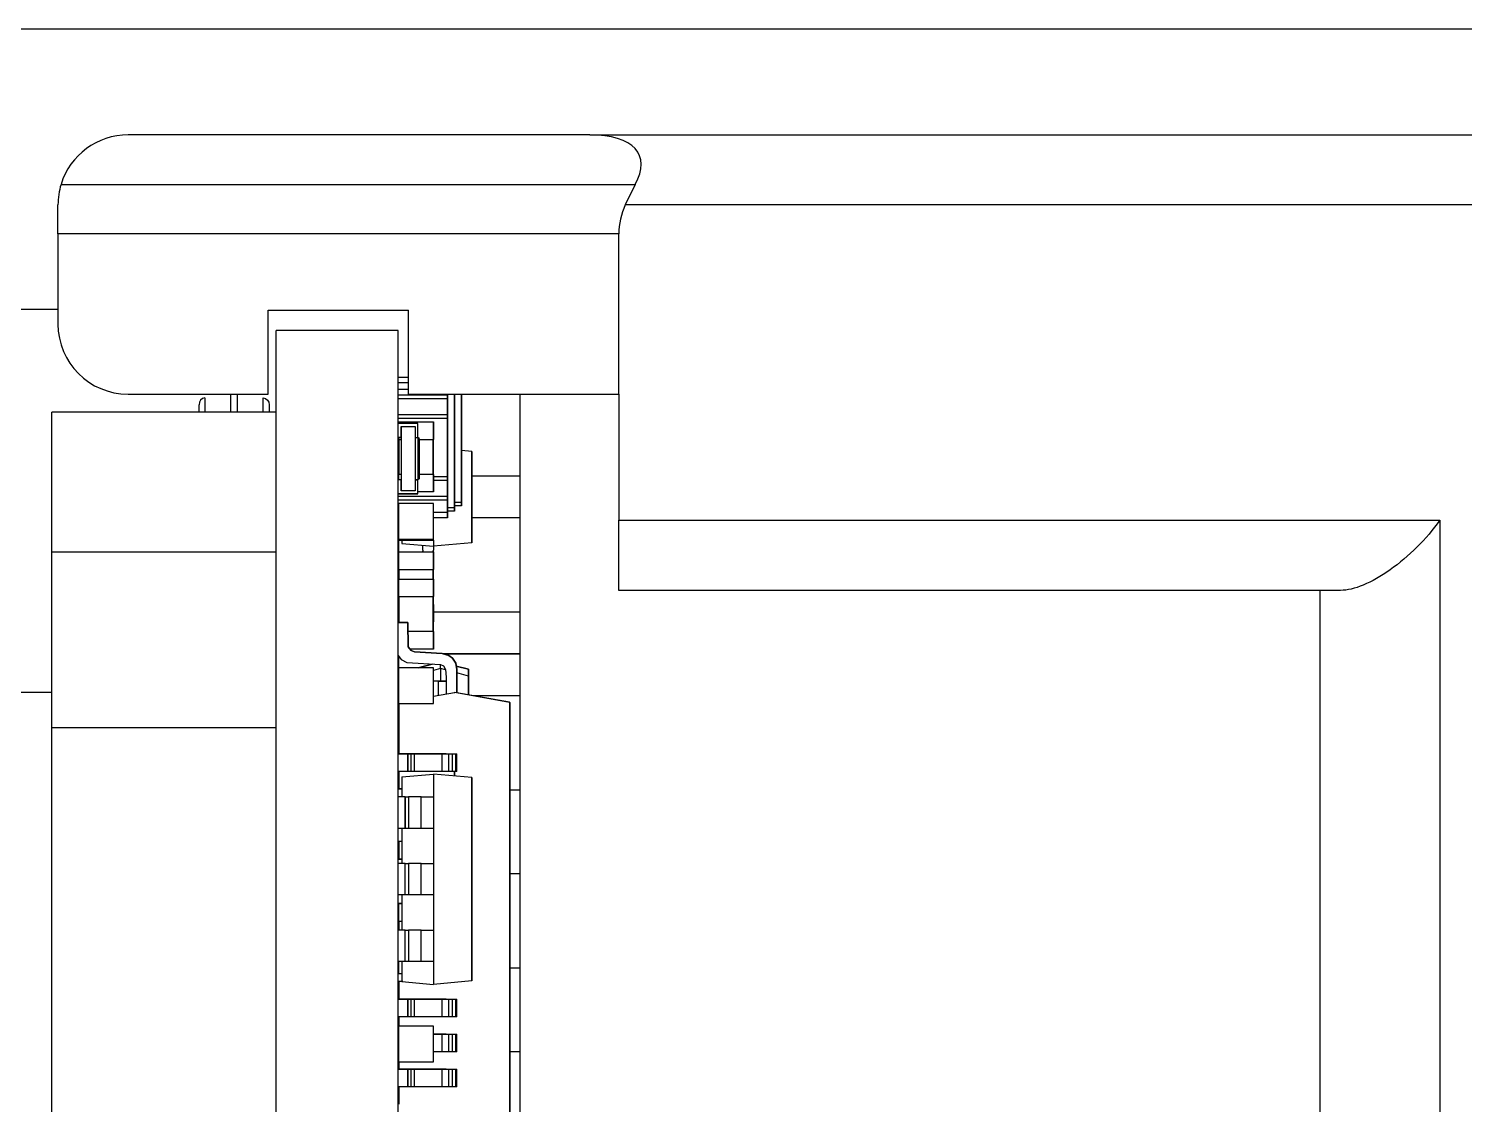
# Model space of a CAD drawing. Extents: x 0 to 11, y 0 to 8.5.
# Drawn here: x 4.5185 to 4.7872, y 6.3461 to 6.5475 of the extents above; entities that cross this region are included whole.
import ezdxf

# ---------------------------------------------------------------- set-up
doc = ezdxf.new("R2010")
doc.units = 0
doc.header["$LTSCALE"] = 0.5
doc.header["$MEASUREMENT"] = 0
doc.layers.add('TANGENT_LINES', color=7, linetype='CONTINUOUS')
doc.layers.add('VISIBLE', color=7, linetype='CONTINUOUS')

msp = doc.modelspace()

# ---------------------------------------------------------------- linework, layer by layer
at = {"layer": 'TANGENT_LINES'}
for p, q in [((4.524533980687425, 6.518325910980156), (4.631975165247521, 6.518325910980156)), ((4.848198704293351, 6.514482167951108), (4.63012407827877, 6.514482167951108)), ((4.628945334461505, 6.509046294429152), (4.523958457821086, 6.509046294429152)), ((4.551440945492843, 6.478367323732814), (4.551440945492843, 6.47567521168163)), ((4.562395402652077, 6.47567521168163), (4.562395402652077, 6.478367323732814)), ((4.596842560722878, 6.478182903903761), (4.58765620901684, 6.478182903502213)), ((4.596842560855137, 6.475157145073092), (4.587656209149101, 6.475157144671543)), ((4.596842561390909, 6.462900143381098), (4.594270382343913, 6.462900143268664)), ((4.596842561523168, 6.459874384550428), (4.587656209817132, 6.459874384148879)), ((4.598154897576834, 6.457774865142102), (4.596842561618828, 6.457774865084738)), ((4.599467233589104, 6.458783525229719), (4.598154897631099, 6.458783525172355)), ((4.610407498180171, 6.455868118665712), (4.601435722615806, 6.455868118665712)), ((4.628945334461505, 6.455427049840872), (4.782581906393088, 6.455427049840872)), ((4.782581906393088, 6.455427049840872), (4.782581906393088, 6.206083217819875)), ((4.56479218661342, 6.449428492521525), (4.522797435957251, 6.449428492521525)), ((4.594217871569943, 6.449849865624492), (4.594217872086219, 6.449849865882631)), ((4.594270382343913, 6.438282816828441), (4.610407498180171, 6.438282816828441)), ((4.595530225801687, 6.427661407034078), (4.59427038147198, 6.427323832784948)), ((4.596493129730507, 6.42740339773256), (4.595530225801683, 6.427661407034078)), ((4.595209942993693, 6.42265057276386), (4.595209942993693, 6.425320102112454)), ((4.600779569756665, 6.426254849716459), (4.598584036610149, 6.426843140984814)), ((4.610407498180171, 6.422534272701144), (4.601764505329932, 6.422534272701144)), ((4.588968527752729, 6.39773317361978), (4.588968527752729, 6.403638685430804)), ((4.589544729056373, 6.403638685430804), (4.589544729056373, 6.39773317361978)), ((4.591913066835335, 6.39773317361978), (4.591913066835335, 6.403638685430804)), ((4.594217872049907, 6.403638685430804), (4.594217872049907, 6.39773317361978)), ((4.608527603673604, 6.404948970863874), (4.610407498180171, 6.404948970863874)), ((4.588968527752729, 6.38526598201873), (4.588968527752729, 6.391171493829753)), ((4.589544729056373, 6.391171493829753), (4.589544729056373, 6.38526598201873)), ((4.591913066835335, 6.38526598201873), (4.591913066835335, 6.391171493829753)), ((4.594217872049907, 6.391171493829753), (4.594217872049907, 6.38526598201873)), ((4.610407498180171, 6.389201227722877), (4.608527603673604, 6.389201227722877)), ((4.588968527752729, 6.37279879041768), (4.588968527752729, 6.378704302228703)), ((4.589544729056373, 6.378704302228703), (4.589544729056373, 6.37279879041768)), ((4.591913066835335, 6.37279879041768), (4.591913066835335, 6.378704302228703)), ((4.594217872049907, 6.378704302228703), (4.594217872049907, 6.37279879041768)), ((4.608527603673604, 6.371615925885607), (4.610407498180171, 6.371615925885607)), ((4.610407498180171, 6.355868182744622), (4.608527603673604, 6.355868182744622))]:
    msp.add_line(p, q, dxfattribs=at)
at = {"layer": 'VISIBLE'}
for p, q in [((4.22485656718115, 6.547478899868445), (4.964738206841589, 6.547478899868445)), ((4.62350946093955, 6.527605527531161), (4.537081817401138, 6.527605527531161)), ((4.62350946093955, 6.527605527531161), (4.838919087742346, 6.527605527531161)), ((4.631975165247521, 6.518325910980156), (4.63012407827877, 6.514482167951108)), ((4.523958457821086, 6.509046294429152), (4.523958457821086, 6.514482167951108)), ((4.523958457821086, 6.509046294429152), (4.523958457821086, 6.49217245666502)), ((4.628945334461505, 6.479049097084967), (4.628945334461505, 6.509046294429152)), ((4.315131907628991, 6.494985461548235), (4.523958457821086, 6.494985461548235)), ((4.563328536561244, 6.479049097084967), (4.563328536561244, 6.49479712858103)), ((4.563328536561244, 6.49479712858103), (4.589575255721348, 6.49479712858103)), ((4.589575255721348, 6.479049097084967), (4.589575255721348, 6.49479712858103)), ((4.56479218661342, 6.171646626687759), (4.56479218661342, 6.490990469547103)), ((4.587656219946753, 6.490990469547103), (4.56479218661342, 6.490990469547103)), ((4.587656219946753, 6.171646626687759), (4.587656219946753, 6.490990469547103)), ((4.589575255721348, 6.482152003504464), (4.587656208953179, 6.48215200342058)), ((4.589575255721348, 6.482152003490255), (4.587656208849008, 6.482152003406371)), ((4.589575255721348, 6.481167751510014), (4.587656208805986, 6.48116775142613)), ((4.537081817401138, 6.479049097084967), (4.563328536561244, 6.479049097084967)), ((4.556262006093459, 6.479049097084967), (4.556262006093459, 6.47567521168163)), ((4.557574342051464, 6.47567521168163), (4.557574342051464, 6.479049097084967)), ((4.589575255721348, 6.479924705889267), (4.587656208860321, 6.479924705805382)), ((4.589575255721348, 6.479924705889266), (4.587656208860321, 6.479924705805381)), ((4.596842560613812, 6.478839071871799), (4.587656208907775, 6.478839071470251)), ((4.596842560636832, 6.478839071874939), (4.587656208930795, 6.478839071473391)), ((4.589575255721348, 6.479049097084967), (4.628945334461505, 6.479049097084967)), ((4.596842560604632, 6.479049097084967), (4.596842560613812, 6.478839071871799)), ((4.596842560688902, 6.479049097084967), (4.596842561618828, 6.457774865084738)), ((4.596842560613812, 6.478839071871799), (4.596842560636832, 6.478839071874939)), ((4.596842560636831, 6.478839071874939), (4.596842560722877, 6.478182903903761)), ((4.596842560722878, 6.478182903903761), (4.596842560855137, 6.475157145073092)), ((4.596842563482012, 6.478839072263035), (4.596842563472832, 6.479049097084967)), ((4.596842563458994, 6.478839072259896), (4.596842563482012, 6.478839072263035)), ((4.596842563430309, 6.478182904273068), (4.596842563458991, 6.478839072259896)), ((4.596842563562571, 6.475157145442399), (4.596842563430311, 6.478182904273068)), ((4.598154896745262, 6.479049097084967), (4.598154897631099, 6.458783525172355)), ((4.598154896646907, 6.479049097084967), (4.598154897576834, 6.457774865142102)), ((4.598154900276493, 6.457774865510348), (4.598154899346566, 6.479049097084967)), ((4.599467232703267, 6.479049097084967), (4.599467233589104, 6.458783525229719)), ((4.599467236092054, 6.458783525571134), (4.599467235206218, 6.479049097084967)), ((4.610407498180171, 6.479049097084967), (4.610407498180171, 6.18246117057578)), ((4.628945334461505, 6.479049097084967), (4.628945334461505, 6.455427049840872)), ((4.56479218661342, 6.47567521168163), (4.522797435957251, 6.47567521168163)), ((4.522797435957251, 6.449428492521525), (4.522797435957251, 6.47567521168163)), ((4.550356494282436, 6.47567521168163), (4.550356494282436, 6.477074925106817)), ((4.563479853862487, 6.477074925106817), (4.563479853862487, 6.47567521168163)), ((4.599467234950373, 6.477687024941224), (4.599467235007737, 6.476374688983219)), ((4.596842560826456, 6.474500977086264), (4.587656209120419, 6.474500976684716)), ((4.596842560803436, 6.474500977083125), (4.5876562090974, 6.474500976681576)), ((4.591330751166298, 6.473532589702303), (4.587656210483884, 6.473532589702303)), ((4.591330751739938, 6.473532590275943), (4.587656211057523, 6.473532590275943)), ((4.587708701968774, 6.473851382537509), (4.5942703817588, 6.473851382537509)), ((4.587708701968774, 6.473851382537509), (4.587708701968774, 6.473532590275943)), ((4.588181144878558, 6.473007655330574), (4.588181144878558, 6.470907917797765)), ((4.588181144867086, 6.470907917786293), (4.588181144867086, 6.473007655319101)), ((4.588181144867086, 6.473007655319101), (4.590805816783096, 6.473007655319101)), ((4.590805816783096, 6.473007655319101), (4.590805816783096, 6.470907917786293)), ((4.591330751739938, 6.473532590275943), (4.591330751166298, 6.473532589702303)), ((4.591330751166298, 6.470907917786293), (4.591330751166298, 6.473532589702303)), ((4.591330751739938, 6.470907918359933), (4.591330751739938, 6.473532590275943)), ((4.5942703817588, 6.473851382537509), (4.594270382343913, 6.473851382537509)), ((4.594270382343913, 6.473851382537509), (4.594270382343913, 6.470570542642497)), ((4.5942703817588, 6.470570542642497), (4.5942703817588, 6.473851382537509)), ((4.596842560855137, 6.475157145073092), (4.596842560826455, 6.474500977086264)), ((4.596842560803436, 6.474500977083125), (4.596842561281843, 6.463556311349135)), ((4.596842560826456, 6.474500977086264), (4.596842560803436, 6.474500977083125)), ((4.596842563648616, 6.474500977471221), (4.59684256356257, 6.475157145442399)), ((4.596842563671636, 6.474500977474361), (4.596842563648618, 6.474500977471221)), ((4.596842564150043, 6.463556311740372), (4.596842563671636, 6.474500977474361)), ((4.587656210483884, 6.470907917786293), (4.588181144867086, 6.470907917786293)), ((4.588181144867086, 6.470905515114202), (4.587656210483884, 6.470905515114202)), ((4.587656210483884, 6.470890296087632), (4.587708701968774, 6.470890296087632)), ((4.587708701968774, 6.470905515114202), (4.587708701968774, 6.470570542642497)), ((4.587708701968774, 6.470570542642497), (4.588181144878558, 6.470570542642497)), ((4.587774318772411, 6.470570542642497), (4.587774318772411, 6.46400886285247)), ((4.588181145440725, 6.470907918359933), (4.588181145429253, 6.47090791834846)), ((4.588181144878558, 6.470907917797765), (4.588181144867086, 6.470907917786293)), ((4.588181144878558, 6.470907917797765), (4.588181144878558, 6.463033902049734)), ((4.590805816788832, 6.470907917792029), (4.590805816788832, 6.463033902043998)), ((4.590805816783096, 6.470907917786293), (4.591330751166298, 6.470907917786293)), ((4.591330751172034, 6.470907917792029), (4.591330751172034, 6.463033902043998)), ((4.591593218376884, 6.470756382301551), (4.591330751172034, 6.470907917792029)), ((4.591330751172034, 6.470907917792029), (4.591330751166298, 6.470907917786293)), ((4.591593218912559, 6.470756382837226), (4.591330751734203, 6.470907918354198)), ((4.591593218912555, 6.470756382837222), (4.591593218376882, 6.47075638230155)), ((4.591593218376882, 6.47075638230155), (4.591593218376882, 6.463185437560973)), ((4.591593218912555, 6.463185438096644), (4.591593218912555, 6.470756382837222)), ((4.591593218912555, 6.470570542642497), (4.5942703817588, 6.470570542642497)), ((4.594204764966636, 6.470570542642497), (4.594204764966636, 6.46400886285247)), ((4.594204765540276, 6.46400886285247), (4.594204765540276, 6.470570542642497)), ((4.594270382343913, 6.470570542642497), (4.5942703817588, 6.470570542642497)), ((4.60143572316073, 6.468334527543854), (4.599467235667039, 6.468506747979393)), ((4.601435719829301, 6.468334525878135), (4.599467235667039, 6.468506746004523)), ((4.601435719829302, 6.468334525878139), (4.601435719081412, 6.451224782175751)), ((4.60143572316073, 6.468334527543854), (4.601435719829302, 6.468334525878139)), ((4.601435722412839, 6.451224783841465), (4.60143572316073, 6.468334527543854)), ((4.587708701383661, 6.463556310949881), (4.587656209575806, 6.463556310947586)), ((4.587708701383661, 6.463556310953021), (4.587656209598826, 6.463556310950727)), ((4.588181144867086, 6.463033902038261), (4.587656210483884, 6.463033902038261)), ((4.588181145440725, 6.463033902611902), (4.587656211057523, 6.463033902611902)), ((4.587708701968774, 6.46400886285247), (4.587708701968774, 6.463033902611902)), ((4.588181144878558, 6.46400886285247), (4.587708701968774, 6.46400886285247)), ((4.588181144878558, 6.463033902049734), (4.588181144867086, 6.463033902038261)), ((4.588181144867086, 6.460934164505453), (4.588181144867086, 6.463033902038261)), ((4.588181144878558, 6.463033902049734), (4.588181144878559, 6.460934164516925)), ((4.590805817356737, 6.463033902611902), (4.590805817350999, 6.463033902606165)), ((4.590805816783096, 6.463033902038261), (4.590805816783096, 6.460934164505453)), ((4.590805816788832, 6.463033902043998), (4.591330751172034, 6.463033902043998)), ((4.591330751166298, 6.463033902038261), (4.590805816783096, 6.463033902038261)), ((4.590805816788832, 6.463033902043998), (4.590805816783096, 6.463033902038261)), ((4.591593218376884, 6.463185437560971), (4.591330751172034, 6.463033902043998)), ((4.591593218376887, 6.463183034869894), (4.591330751172036, 6.463031499366169)), ((4.591330751166298, 6.46040923012225), (4.591330751166298, 6.463033902038261)), ((4.591330751172034, 6.463033902043998), (4.591330751166298, 6.463033902038261)), ((4.591330751739938, 6.460409230695891), (4.591330751739938, 6.463033902611902)), ((4.591593218376882, 6.463185437560973), (4.591593218912555, 6.463185438096644)), ((4.591593218376882, 6.463183034869898), (4.591593218912555, 6.463183034869898)), ((4.5942703817588, 6.46400886285247), (4.591593218912555, 6.46400886285247)), ((4.5942703817588, 6.460728022957457), (4.5942703817588, 6.46400886285247)), ((4.594270382343913, 6.46400886285247), (4.594270382343913, 6.460728022957457)), ((4.594270382343913, 6.46400886285247), (4.5942703817588, 6.46400886285247)), ((4.596842561281843, 6.463556311349135), (4.5942703817588, 6.463556311236702)), ((4.596842561304863, 6.463556311352275), (4.5942703817588, 6.463556311239842)), ((4.596842561281843, 6.463556311349135), (4.596842561304863, 6.463556311352275)), ((4.596842561304862, 6.463556311352275), (4.596842561390908, 6.462900143381097)), ((4.596842561390909, 6.462900143381098), (4.596842561523168, 6.459874384550428)), ((4.596842564127025, 6.463556311737231), (4.596842564150043, 6.463556311740372)), ((4.596842564098342, 6.462900143750404), (4.596842564127024, 6.463556311737231)), ((4.596842564230602, 6.459874384919734), (4.596842564098342, 6.462900143750404)), ((4.601435722959991, 6.463742134413743), (4.610407498180171, 6.463742134413743)), ((4.587656210483884, 6.46040923012225), (4.591330751166298, 6.46040923012225)), ((4.591330751166298, 6.460406827450161), (4.587656210483884, 6.460406827450161)), ((4.587656210483884, 6.460391608423589), (4.591330751166298, 6.460391608423589)), ((4.590805816794568, 6.460934164516925), (4.588181144878559, 6.460934164516925)), ((4.588181144878559, 6.460934164516925), (4.588181144867086, 6.460934164505453)), ((4.590805816783096, 6.460934164505453), (4.588181144867086, 6.460934164505453)), ((4.591330751739938, 6.460409230695891), (4.591330751166298, 6.46040923012225)), ((4.591330751166298, 6.460409230695891), (4.591330751166298, 6.460406827450161)), ((4.591330751166298, 6.460406827450161), (4.591330751739938, 6.460406827450161)), ((4.591330751166298, 6.460391608423589), (4.591330751166298, 6.460406827450161)), ((4.591330751739938, 6.46039160899723), (4.591330751166298, 6.460391608423589)), ((4.5942703817588, 6.460728022957457), (4.591330751739938, 6.460728022957457)), ((4.591330751739938, 6.460409230695891), (4.591330751739938, 6.460406827450161)), ((4.591330751739938, 6.46039160899723), (4.591330751739938, 6.460406827450161)), ((4.594270382343913, 6.460728022957457), (4.5942703817588, 6.460728022957457)), ((4.596842561523168, 6.459874384550428), (4.596842561494486, 6.459218216563601)), ((4.596842564316646, 6.459218216948557), (4.596842564230601, 6.459874384919734)), ((4.596842561471467, 6.45921821656046), (4.587656209765431, 6.459218216158912)), ((4.596842561494487, 6.459218216563601), (4.587656209788451, 6.459218216162052)), ((4.587708701395134, 6.458132581826075), (4.587656209812886, 6.458132581823781)), ((4.587708701395134, 6.458132581826075), (4.587656209812886, 6.458132581823781)), ((4.587708701395134, 6.456889536205328), (4.587656209867221, 6.456889536203033)), ((4.587708701681954, 6.458585384559173), (4.587708701395134, 6.45858538452005)), ((4.587708701395134, 6.45858538452005), (4.587708701395134, 6.451892471134222)), ((4.59427038118516, 6.45858538452005), (4.587708701395134, 6.45858538452005)), ((4.59427038147198, 6.458585384559173), (4.587708701681954, 6.458585384559173)), ((4.59427038118516, 6.45858538452005), (4.59427038147198, 6.458585384559173)), ((4.594270381185161, 6.451892471134222), (4.59427038118516, 6.45858538452005)), ((4.59427038147198, 6.451892471173347), (4.59427038147198, 6.458585384559173)), ((4.596842561573258, 6.456889536604582), (4.59427038147198, 6.456889536492148)), ((4.596842561471467, 6.45921821656046), (4.596842561573258, 6.456889536604582)), ((4.596842561494487, 6.459218216563601), (4.596842561471467, 6.45921821656046)), ((4.596842561618828, 6.457774865084738), (4.596842561704873, 6.45711869711356)), ((4.59815489766288, 6.457118697170924), (4.596842561704875, 6.45711869711356)), ((4.596842561573256, 6.456889536604581), (4.596842561702325, 6.455905284647814)), ((4.596842564339667, 6.459218216951697), (4.596842564316649, 6.459218216948557)), ((4.596842564441458, 6.456889536995818), (4.596842564339667, 6.459218216951697)), ((4.596842564398433, 6.455905285015576), (4.596842564441456, 6.456889536995817)), ((4.598154897631099, 6.458783525172355), (4.598154897717145, 6.458127357201177)), ((4.59946723367515, 6.458127357258541), (4.598154897717144, 6.458127357201177)), ((4.598154897576833, 6.457774865142102), (4.598154897662879, 6.457118697170924)), ((4.59815489766288, 6.457118697170924), (4.598154900247811, 6.457118697523521)), ((4.598154900247811, 6.457118697523521), (4.598154900276493, 6.457774865510348)), ((4.599467233589104, 6.458783525229719), (4.59946723367515, 6.458127357258541)), ((4.59946723367515, 6.458127357258541), (4.599467236063372, 6.458127357584306)), ((4.599467236063371, 6.458127357584306), (4.599467236092053, 6.458783525571134)), ((4.587708701395134, 6.45590528424856), (4.58765620999629, 6.455905284246266)), ((4.596842561702326, 6.455905284647814), (4.59427038147198, 6.455905284535381)), ((4.596842561702326, 6.455905284647814), (4.596842564398434, 6.455905285015577)), ((4.628945334461505, 6.44230369026082), (4.628945334461505, 6.455427049840872)), ((4.58778742070386, 6.451340559610593), (4.587656219946753, 6.451340559610593)), ((4.587708701395134, 6.451892471134222), (4.587708701395134, 6.451725865983304)), ((4.587708701395134, 6.451892471134222), (4.59427038118516, 6.451892471134222)), ((4.587708701395134, 6.451725865983304), (4.59427038118516, 6.451725865983304)), ((4.58778742070386, 6.449518219654071), (4.58778742070386, 6.451725865983304)), ((4.588312359513225, 6.451725865983304), (4.588312359486302, 6.451109968225317)), ((4.59421787127908, 6.451725866100675), (4.594217871229573, 6.450593302608808)), ((4.59427038147198, 6.451725866022428), (4.59427038147198, 6.451892471173347)), ((4.594270381185161, 6.451725865983304), (4.594270381185161, 6.451892471173347)), ((4.59427038147198, 6.451892471173347), (4.59427038118516, 6.451892471134222)), ((4.59427038147198, 6.451725866022428), (4.59427038118516, 6.451725865983304)), ((4.522797435957251, 6.419352428643564), (4.522797435957251, 6.449428492521525)), ((4.587708701968774, 6.449518219654071), (4.5942703817588, 6.449518219654071)), ((4.587708701968774, 6.449518219654071), (4.587708701968774, 6.446237379759058)), ((4.588312359486302, 6.451109968225315), (4.594217871229574, 6.450593302608809)), ((4.592249367632935, 6.449849865710538), (4.592249367672959, 6.450765524659882)), ((4.60143571908141, 6.451224782175754), (4.594217871229573, 6.450593302608808)), ((4.59421787160244, 6.450593302795241), (4.594217871569943, 6.449849865624492)), ((4.594217872118715, 6.450593303053378), (4.594217872086219, 6.449849865882631)), ((4.594270382343913, 6.449518219654071), (4.594270382343913, 6.446237379759058)), ((4.5942703817588, 6.449518219654071), (4.594270382343913, 6.449518219654071)), ((4.5942703817588, 6.446237379759058), (4.5942703817588, 6.449518219654071)), ((4.601435719081412, 6.451224782175751), (4.601435722412839, 6.451224783841465)), ((4.587708701968774, 6.446237379759058), (4.5942703817588, 6.446237379759058)), ((4.587774318772411, 6.446237379759058), (4.587774318772411, 6.444417538879793)), ((4.594204764966636, 6.446237379759058), (4.594204764966636, 6.444417538879793)), ((4.594204765540276, 6.444417538879793), (4.594204765540276, 6.446237379759058)), ((4.594270382343913, 6.446237379759058), (4.5942703817588, 6.446237379759058)), ((4.587708701968774, 6.443375455310736), (4.587656219946753, 6.44337545531303)), ((4.587708701968774, 6.444417538879793), (4.5942703817588, 6.444417538879793)), ((4.587708701968774, 6.444417538879793), (4.587708701968774, 6.44113669898478)), ((4.5942703817588, 6.444417538879793), (4.594270382343913, 6.444417538879793)), ((4.594270382343913, 6.444417538879793), (4.594270382343913, 6.44113669898478)), ((4.5942703817588, 6.44113669898478), (4.5942703817588, 6.444417538879793)), ((4.587708701968774, 6.44281037588356), (4.587656219946753, 6.44281037588356)), ((4.587708701968774, 6.44113669898478), (4.5942703817588, 6.44113669898478)), ((4.587774318772411, 6.44113669898478), (4.587774318772411, 6.436293158583977)), ((4.594204764966636, 6.44113669898478), (4.594204764966636, 6.434575019194753)), ((4.594204765540276, 6.434575019194753), (4.594204765540276, 6.44113669898478)), ((4.594270382343913, 6.44113669898478), (4.5942703817588, 6.44113669898478)), ((4.764022673291079, 6.44230369026082), (4.628945334461505, 6.44230369026082)), ((4.760178930262031, 6.219206577399928), (4.760178930262031, 6.44230369026082)), ((4.587708701968774, 6.439675699969031), (4.587708701968774, 6.436394860074018)), ((4.587774318772411, 6.439675699969031), (4.587708701968774, 6.439675699969031)), ((4.5942703817588, 6.439675699969031), (4.594204765540276, 6.439675699969031)), ((4.594270382343913, 6.439675699969031), (4.5942703817588, 6.439675699969031)), ((4.594270382343913, 6.439675699969031), (4.594270382343913, 6.436394860074018)), ((4.5942703817588, 6.436394860074018), (4.5942703817588, 6.439675699969031)), ((4.587656219946753, 6.436293157253774), (4.589413384742649, 6.436293157253774)), ((4.589413384455828, 6.436293157214651), (4.587656219946753, 6.436293157214651)), ((4.587774318772411, 6.436394860074018), (4.587708701968774, 6.436394860074018)), ((4.589413384455828, 6.436293157214651), (4.589413384742649, 6.436293157253774)), ((4.58951279705407, 6.431720152444719), (4.589413384455828, 6.436293157214651)), ((4.589413384742649, 6.436293157253774), (4.589512797340889, 6.431720152483843)), ((4.5942703817588, 6.436394860074018), (4.594204765540276, 6.436394860074018)), ((4.594270382343913, 6.436394860074018), (4.5942703817588, 6.436394860074018)), ((4.5942703817588, 6.434575019194753), (4.589450745144568, 6.434575019194753)), ((4.594270382343913, 6.434575019194753), (4.5942703817588, 6.434575019194753)), ((4.5942703817588, 6.431294179299741), (4.5942703817588, 6.434575019194753)), ((4.594270382343913, 6.434575019194753), (4.594270382343913, 6.431294179299741)), ((4.587656219946753, 6.430122233155903), (4.58821655990479, 6.42933775721465)), ((4.587787421044633, 6.427720242573601), (4.5877874216122, 6.429938565807099)), ((4.58951279705407, 6.431720152444719), (4.589512797340889, 6.431720152483843)), ((4.589512797340889, 6.431720152483843), (4.590053860191611, 6.431043823920441)), ((4.59005385990479, 6.431043823881318), (4.58951279705407, 6.431720152444719)), ((4.5942703817588, 6.431294179299741), (4.589853586704205, 6.431294179299741)), ((4.590053860191611, 6.431043823920441), (4.590687912660746, 6.430790202932787)), ((4.59005385990479, 6.431043823881318), (4.590053860191611, 6.431043823920441)), ((4.590687912373927, 6.430790202893663), (4.59005385990479, 6.431043823881318)), ((4.590687912373927, 6.430790202893663), (4.590687912660746, 6.430790202932787)), ((4.595877665654316, 6.430465843313639), (4.590687912373927, 6.430790202893663)), ((4.590687912660746, 6.430790202932787), (4.595877665941137, 6.430465843352763)), ((4.594270382343913, 6.431294179299741), (4.5942703817588, 6.431294179299741)), ((4.595877665654316, 6.430465843313639), (4.595877665941137, 6.430465843352763)), ((4.595877665941137, 6.430465843352763), (4.597140460191611, 6.430125157253775)), ((4.59714045990479, 6.430125157214651), (4.595877665654316, 6.430465843313639)), ((4.610407498180171, 6.43040880108041), (4.596089114708416, 6.43040880108041)), ((4.596091014838114, 6.430408288449176), (4.610407498180171, 6.430408288449176)), ((4.59714045990479, 6.43012515721465), (4.597140460191611, 6.430125157253775)), ((4.597140460191611, 6.430125157253775), (4.597796626858277, 6.429600223920442)), ((4.597796626571457, 6.429600223881318), (4.59714045990479, 6.43012515721465)), ((4.587708701681954, 6.42781136255528), (4.587708701395134, 6.42781136241187)), ((4.587708701395134, 6.42781136241187), (4.587708701395134, 6.427785859216572)), ((4.59427038118516, 6.42781136241187), (4.587708701395134, 6.42781136241187)), ((4.587708701395134, 6.427785859216572), (4.587708701395134, 6.421092945830745)), ((4.587708701681954, 6.427785859255695), (4.587708701395134, 6.427785859216572)), ((4.59427038118516, 6.427785859216572), (4.587708701395134, 6.427785859216572)), ((4.59427038147198, 6.42781136255528), (4.587708701681954, 6.42781136255528)), ((4.59427038147198, 6.427785859255695), (4.587708701681954, 6.427785859255695)), ((4.58821655990479, 6.429337757214651), (4.58926645990479, 6.428812823881318)), ((4.58926645990479, 6.428812823881318), (4.59556565990479, 6.428419123881318)), ((4.593993872467414, 6.428517362535848), (4.59135904644406, 6.42781136298551)), ((4.591359049222701, 6.42781136298551), (4.593993874993973, 6.428517362377939)), ((4.59427038147198, 6.42781136255528), (4.59427038147198, 6.427785859255695)), ((4.59427038118516, 6.42781136241187), (4.59427038147198, 6.42781136255528)), ((4.59427038118516, 6.427785859255695), (4.59427038118516, 6.42781136241187)), ((4.59427038147198, 6.421092945869868), (4.59427038147198, 6.427785859255695)), ((4.594270381185161, 6.421092945830745), (4.59427038118516, 6.427785859216572)), ((4.59427038118516, 6.427785859216572), (4.59427038147198, 6.427785859255695)), ((4.595530225801683, 6.427661407034081), (4.595530225823091, 6.428421340451119)), ((4.595530225801685, 6.427661407034081), (4.595530225801685, 6.425320102344173)), ((4.59556565990479, 6.428419123881318), (4.596090593238124, 6.428156657214651)), ((4.596090593238124, 6.428156657214651), (4.596484293238124, 6.427500490547985)), ((4.596484293238124, 6.427500490547985), (4.596615526571457, 6.426056923881317)), ((4.597796626571457, 6.429600223881318), (4.597796626858277, 6.429600223920441)), ((4.597796626858277, 6.429600223920441), (4.598452793524944, 6.428681590587107)), ((4.598452793238124, 6.428681590547984), (4.597796626571457, 6.429600223881318)), ((4.598452793238124, 6.428681590547984), (4.598452793524944, 6.428681590587108)), ((4.598584026571457, 6.427500490547985), (4.598452793238124, 6.428681590547984)), ((4.598452793524944, 6.428681590587108), (4.598584026858277, 6.427500490587108)), ((4.60077957083402, 6.427522469988423), (4.598514148129873, 6.428129488239803)), ((4.598514148285631, 6.428129486837974), (4.600779569867485, 6.427522469021885)), ((4.598584026571457, 6.423094478995533), (4.598584026571457, 6.427500490547985)), ((4.598584026858277, 6.427500490587108), (4.598584026858277, 6.423094478944565)), ((4.598584026571457, 6.427500490547985), (4.598584026858277, 6.427500490587108)), ((4.600779570834021, 6.427522469988427), (4.600779569867489, 6.427522469021894)), ((4.600779569867488, 6.427522469021883), (4.60077956975667, 6.426254849716468)), ((4.60077957094484, 6.426254850904638), (4.600779570834022, 6.427522469988422)), ((4.587708701395134, 6.425320101741851), (4.587656209451332, 6.425320101741851)), ((4.587656209708492, 6.425320101999012), (4.587708701395134, 6.425320102044672)), ((4.594958029112322, 6.425320102283131), (4.59427038147198, 6.425320102275373)), ((4.595209942993693, 6.425320102112454), (4.59427038147198, 6.425320102101855)), ((4.595530225797535, 6.425320102340023), (4.594958029112323, 6.425320102283131)), ((4.595209942993693, 6.425320102112454), (4.596615536323329, 6.425320102168349)), ((4.596615536323329, 6.425320102369596), (4.595530225801685, 6.425320102344173)), ((4.595530225797535, 6.425320102340023), (4.595530225801685, 6.425320102344173)), ((4.596615526571457, 6.426056923881318), (4.596615526571457, 6.422898415073133)), ((4.600779569756671, 6.426254849716469), (4.600779569756671, 6.422707943421755)), ((4.600779570944841, 6.422707943212249), (4.600779570944841, 6.426254850904639)), ((4.522797435957251, 6.42318177336142), (4.45718063805699, 6.42318177336142)), ((4.587708701395134, 6.422039261846837), (4.587656209451332, 6.422039261846837)), ((4.59427038147198, 6.422479561424876), (4.598163133187304, 6.42317129987599)), ((4.59427038147198, 6.422484902716964), (4.598154638687339, 6.423169802066453)), ((4.598160399849395, 6.42316976873312), (4.598137611374636, 6.423040528870519)), ((4.598137611385937, 6.423169757079259), (4.598160399849397, 6.423169757077718)), ((4.598163133187304, 6.42317129987599), (4.59815463868734, 6.423169790411047)), ((4.598177427162097, 6.423040562203853), (4.598154638687339, 6.423169802066453)), ((4.59815463868734, 6.423169790411051), (4.598177427173399, 6.423169790412592)), ((4.59815463868734, 6.423169790411051), (4.59815463868734, 6.423137095559497)), ((4.608499601166563, 6.421346688632156), (4.598160399849395, 6.42316976873312)), ((4.608499601165325, 6.421332490432791), (4.598160399849396, 6.423169757077713)), ((4.608499616907245, 6.42134669077926), (4.598584036610149, 6.423095075163193)), ((4.522797435957251, 6.416620093571394), (4.522797435957251, 6.419352428643564)), ((4.587708701395134, 6.421092945830745), (4.59427038118516, 6.421092945830745)), ((4.587787450925049, 6.421092945830745), (4.587787450925049, 6.411686823663668)), ((4.587815437690169, 6.411686823664136), (4.587815437690169, 6.421092945830745)), ((4.59427038147198, 6.421092945869868), (4.59427038118516, 6.421092945830745)), ((4.608499601166563, 6.421346688632156), (4.608497173701025, 6.421332921790984)), ((4.608499616907245, 6.42134669077926), (4.608497188596396, 6.421332919144089)), ((4.608499616907245, 6.42134669077926), (4.608499601166563, 6.421346688632156)), ((4.608527587932922, 6.42133249043296), (4.608499601164374, 6.42133249043296)), ((4.608499601165325, 6.421332490432791), (4.608499601165325, 6.24127999043279)), ((4.608527603673604, 6.421332492580064), (4.608499616908486, 6.421332492580064)), ((4.608527587932922, 6.42133249043296), (4.608527603673604, 6.421332492580064)), ((4.608527587932922, 6.24127999043296), (4.608527587932922, 6.42133249043296)), ((4.608527603673604, 6.421332492580064), (4.608527603673605, 6.241279992580065)), ((4.522797435957251, 6.416620093571394), (4.56479218661342, 6.416620093571394)), ((4.522797435957251, 6.365413744639023), (4.522797435957251, 6.416620093571394)), ((4.587787450925049, 6.416789918014817), (4.587656209451332, 6.416789918014817)), ((4.587656209708492, 6.416789918271978), (4.587787450925049, 6.416789918343627)), ((4.587787450925049, 6.418006713646027), (4.587656219946753, 6.418006713646027)), ((4.587787450925049, 6.413509078119803), (4.587656209451332, 6.413509078119803)), ((4.588216558361696, 6.411686823670832), (4.587656219946753, 6.411686823661477)), ((4.587656219946753, 6.41168682358789), (4.589413382304674, 6.41168682358789)), ((4.589266458407586, 6.411686823677092), (4.588216558361696, 6.411686823670832)), ((4.595565658442004, 6.411686823681786), (4.589266458407586, 6.411686823677092)), ((4.589413382304674, 6.41168682358789), (4.589512795302699, 6.411686823642422)), ((4.589413382304674, 6.408405983692877), (4.589413382304674, 6.41168682358789)), ((4.589512795302699, 6.411686823642422), (4.590053858212546, 6.411686823650488)), ((4.589512795302699, 6.408405983747409), (4.589512795302699, 6.411686823642422)), ((4.590053858212547, 6.408405983755475), (4.590053858212547, 6.411686823650488)), ((4.590053858212547, 6.411686823650488), (4.590687910703855, 6.411686823653512)), ((4.590687910703855, 6.408405983758499), (4.590687910703855, 6.411686823653512)), ((4.590687910703855, 6.411686823653512), (4.595877664012601, 6.41168682365738)), ((4.596090591798283, 6.411686823684916), (4.595565658442004, 6.411686823681786)), ((4.595877664012601, 6.408405983762367), (4.595877664012601, 6.41168682365738)), ((4.595877664012601, 6.41168682365738), (4.597140458292859, 6.411686823661443)), ((4.596484291855647, 6.411686823692741), (4.596090591798283, 6.411686823684916)), ((4.596615525315181, 6.411686823709956), (4.596484291855647, 6.411686823692741)), ((4.59661552568231, 6.411686823760034), (4.596615525315181, 6.411686823709956)), ((4.597140458292858, 6.411686823661443), (4.597796625005417, 6.411686823667702)), ((4.597140458292858, 6.408405983766429), (4.597140458292858, 6.411686823661443)), ((4.597796625005416, 6.408405983772689), (4.597796625005416, 6.411686823667702)), ((4.597796625005416, 6.411686823667702), (4.598452791752392, 6.411686823678657)), ((4.598452791752393, 6.411686823678657), (4.59858402518898, 6.411686823692741)), ((4.598452791752393, 6.408405983783644), (4.598452791752393, 6.411686823678657)), ((4.59858402518898, 6.408405983797728), (4.59858402518898, 6.411686823692741)), ((4.59858402518898, 6.411686823692741), (4.59858402568231, 6.411686823760034)), ((4.589413382304674, 6.408405983692877), (4.587656219946753, 6.408405983692877)), ((4.587787450925049, 6.408405983692877), (4.587787450925049, 6.405125156997001)), ((4.587815437690169, 6.405125156997469), (4.587815437690169, 6.408405983692877)), ((4.589512795302699, 6.408405983747409), (4.589413382304674, 6.408405983692877)), ((4.590053858212547, 6.408405983755475), (4.589512795302699, 6.408405983747409)), ((4.590687910703855, 6.408405983758499), (4.590053858212547, 6.408405983755475)), ((4.595877664012601, 6.408405983762367), (4.590687910703855, 6.408405983758499)), ((4.597140458292858, 6.408405983766429), (4.595877664012601, 6.408405983762367)), ((4.597796625005416, 6.408405983772689), (4.597140458292858, 6.408405983766429)), ((4.598452791752393, 6.408405983783644), (4.597796625005417, 6.408405983772689)), ((4.59815463868734, 6.408405983778666), (4.59815463868734, 6.407559355057961)), ((4.598160399849397, 6.407558851021586), (4.598160399849397, 6.408405983778763)), ((4.59858402518898, 6.408405983797728), (4.598452791752392, 6.408405983783644)), ((4.59858402568231, 6.408405983865021), (4.59858402518898, 6.408405983797728)), ((4.587787450925049, 6.408259734287783), (4.587656209451332, 6.408259734287783)), ((4.587656209708492, 6.408259734544944), (4.587787450925049, 6.408259734616593)), ((4.588312360404125, 6.407387111958536), (4.594217872147397, 6.407903777294319)), ((4.588312360404126, 6.407387111958533), (4.588312360404126, 6.403638685430804)), ((4.601435719999234, 6.407272297439475), (4.594217872147397, 6.407903777294321)), ((4.594217872147397, 6.407903777294321), (4.594217872147397, 6.403638685430804)), ((4.601435722242907, 6.407272297439475), (4.594217874556687, 6.407903777294321)), ((4.601435722242907, 6.407272297439478), (4.601435719999234, 6.407272297439478)), ((4.601435719999234, 6.407272297439478), (4.601435719999234, 6.369165178409006)), ((4.601435722242907, 6.369165178409006), (4.601435722242907, 6.407272297439478)), ((4.588216558361696, 6.405125157004165), (4.587656219946753, 6.405125156994811)), ((4.587656219946753, 6.405125156921223), (4.588312360404126, 6.405125156921223)), ((4.588968527368869, 6.403638685430804), (4.587656219946753, 6.403638685430804)), ((4.588312360404126, 6.405125157004736), (4.588216558361696, 6.405125157004165)), ((4.588968527752729, 6.403638685430804), (4.588968527368869, 6.403638685430804)), ((4.588968527368869, 6.403638685430804), (4.588968527368869, 6.39773317361978)), ((4.58896852775273, 6.403638685430803), (4.589544729056373, 6.403638685430803)), ((4.591913066835335, 6.403638685430804), (4.589544729056373, 6.403638685430804)), ((4.591913066835335, 6.403638685430803), (4.594217872049907, 6.403638685430803)), ((4.594217872147397, 6.403638685430804), (4.594217872147397, 6.39773317361978)), ((4.588968527368869, 6.39773317361978), (4.587656219946753, 6.39773317361978)), ((4.588312360404126, 6.39773317361978), (4.588312360404126, 6.391171493829753)), ((4.588968527752729, 6.39773317361978), (4.588968527368869, 6.39773317361978)), ((4.589544729056373, 6.39773317361978), (4.58896852775273, 6.39773317361978)), ((4.591913066835335, 6.39773317361978), (4.589544729056373, 6.39773317361978)), ((4.594217872049907, 6.39773317361978), (4.591913066835335, 6.39773317361978)), ((4.594217872147397, 6.39773317361978), (4.594217872147397, 6.391171493829753)), ((4.588312360404126, 6.395282650359543), (4.587656219946753, 6.395282650359543)), ((4.587774318187298, 6.395282692682909), (4.587774318187298, 6.392001823663449)), ((4.587787450925049, 6.39528269268269), (4.587787450925049, 6.392001823663668)), ((4.587815437690169, 6.392001823664136), (4.587815437690169, 6.395282692682223)), ((4.588216558361696, 6.392001823670832), (4.587656219946753, 6.392001823661477)), ((4.587656219946753, 6.39200182358789), (4.588312360404126, 6.39200182358789)), ((4.588968527368869, 6.391171493829753), (4.587656219946753, 6.391171493829753)), ((4.588312360404126, 6.392001823671404), (4.588216558361696, 6.392001823670832)), ((4.588968527752729, 6.391171493829753), (4.588968527368869, 6.391171493829753)), ((4.588968527368869, 6.38526598201873), (4.588968527368869, 6.391171493829753)), ((4.58896852775273, 6.391171493829753), (4.589544729056373, 6.391171493829753)), ((4.591913066835335, 6.391171493829753), (4.589544729056373, 6.391171493829753)), ((4.591913066835335, 6.391171493829753), (4.594217872049907, 6.391171493829753)), ((4.594217872147397, 6.391171493829753), (4.594217872147397, 6.38526598201873)), ((4.588968527368869, 6.38526598201873), (4.587656219946753, 6.38526598201873)), ((4.588312360404126, 6.38526598201873), (4.588312360404126, 6.378704302228703)), ((4.588968527752729, 6.38526598201873), (4.588968527368869, 6.38526598201873)), ((4.589544729056373, 6.38526598201873), (4.58896852775273, 6.38526598201873)), ((4.591913066835335, 6.38526598201873), (4.589544729056373, 6.38526598201873)), ((4.594217872049907, 6.38526598201873), (4.591913066835335, 6.38526598201873)), ((4.594217872147397, 6.38526598201873), (4.594217872147397, 6.378704302228703)), ((4.587708701383661, 6.38215931702621), (4.587656219946753, 6.38215931702621)), ((4.587708701383661, 6.383642702592986), (4.587708701383661, 6.380361862697973)), ((4.587708701968774, 6.3836427031781), (4.587708701383661, 6.383642702592986)), ((4.587708701383661, 6.383642702592986), (4.588312360404126, 6.383642702592986)), ((4.588312360404126, 6.3836427031781), (4.587708701968774, 6.3836427031781)), ((4.587774318187298, 6.379881270698494), (4.587656209164511, 6.379881270698494)), ((4.587656219946753, 6.378878490254556), (4.587774318187298, 6.378878490254556)), ((4.587774318187298, 6.378878490330115), (4.587656219946753, 6.378878490328144)), ((4.587708701383661, 6.380361862697973), (4.588312380355898, 6.380361862697973)), ((4.587774318187298, 6.380361862697973), (4.587774318187298, 6.378704302228703)), ((4.588968527368869, 6.378704302228703), (4.587656219946753, 6.378704302228703)), ((4.588968527752729, 6.378704302228703), (4.588968527368869, 6.378704302228703)), ((4.588968527368869, 6.37279879041768), (4.588968527368869, 6.378704302228703)), ((4.58896852775273, 6.378704302228703), (4.589544729056373, 6.378704302228703)), ((4.591913066835335, 6.378704302228703), (4.589544729056373, 6.378704302228703)), ((4.591913066835335, 6.378704302228703), (4.594217872049907, 6.378704302228703)), ((4.594217872147397, 6.378704302228703), (4.594217872147397, 6.37279879041768)), ((4.588968527368869, 6.37279879041768), (4.587656219946753, 6.37279879041768)), ((4.587708701383661, 6.372316823662353), (4.587656219946753, 6.372316823661477)), ((4.587656219946753, 6.37231682358789), (4.587708701383661, 6.37231682358789)), ((4.587708701383661, 6.37279879041768), (4.587708701383661, 6.370519343012934)), ((4.588312360404126, 6.37279879041768), (4.588312360404126, 6.36905036388995)), ((4.588968527752729, 6.37279879041768), (4.588968527368869, 6.37279879041768)), ((4.589544729056373, 6.37279879041768), (4.58896852775273, 6.37279879041768)), ((4.591913066835335, 6.37279879041768), (4.589544729056373, 6.37279879041768)), ((4.594217872049907, 6.37279879041768), (4.591913066835335, 6.37279879041768)), ((4.594217872147397, 6.37279879041768), (4.594217872147397, 6.368533698554163)), ((4.588476726806837, 6.369035983692877), (4.587656219946753, 6.369035983692877)), ((4.588312376914057, 6.370519343012934), (4.587708701383661, 6.370519343012934)), ((4.587787450925049, 6.369035983692877), (4.587787450925049, 6.365755099320148)), ((4.587815437690169, 6.365755099320148), (4.587815437690169, 6.369035983692877)), ((4.588312360404124, 6.369050363889944), (4.594217872147397, 6.368533698554161)), ((4.601435719999234, 6.36916517840901), (4.594217872147397, 6.368533698554164)), ((4.601435722242907, 6.369165178409006), (4.594217874556687, 6.368533698554161)), ((4.601435719999234, 6.369165178409006), (4.601435722242907, 6.369165178409006)), ((4.522797435957251, 6.297222767963083), (4.522797435957251, 6.365413744639023)), ((4.587656209164511, 6.366757911118442), (4.587787450925049, 6.366757911118442)), ((4.587787450925049, 6.366757911347898), (4.587656209623423, 6.366757911347898)), ((4.588216558361696, 6.365755157004165), (4.587656219946753, 6.365755156994811)), ((4.587656219946753, 6.365755156921223), (4.589413382304674, 6.365755156921223)), ((4.589266458407586, 6.365755157010425), (4.588216558361696, 6.365755157004165)), ((4.595565658442004, 6.36575515701512), (4.589266458407586, 6.365755157010425)), ((4.589413382304674, 6.365755156921223), (4.589512795302699, 6.365755156975756)), ((4.589413382304674, 6.36247431702621), (4.589413382304674, 6.365755156921223)), ((4.589512795302699, 6.362474317080743), (4.589512795302699, 6.365755156975756)), ((4.589512795302699, 6.365755156975756), (4.590053858212546, 6.365755156983821)), ((4.590053858212547, 6.362474317088807), (4.590053858212547, 6.365755156983821)), ((4.590053858212547, 6.365755156983821), (4.590687910703855, 6.365755156986845)), ((4.590687910703855, 6.362474317091832), (4.590687910703855, 6.365755156986845)), ((4.590687910703855, 6.365755156986845), (4.595877664012601, 6.365755156990713)), ((4.596090591798283, 6.36575515701825), (4.595565658442004, 6.36575515701512)), ((4.595877664012601, 6.3624743170957), (4.595877664012601, 6.365755156990713)), ((4.595877664012601, 6.365755156990713), (4.597140458292859, 6.365755156994775)), ((4.596484291855647, 6.365755157026075), (4.596090591798283, 6.36575515701825)), ((4.596615525315181, 6.365755157043289), (4.596484291855647, 6.365755157026075)), ((4.59661552568231, 6.365755157093367), (4.596615525315181, 6.365755157043289)), ((4.597140458292859, 6.362474317099762), (4.597140458292859, 6.365755156994775)), ((4.597140458292859, 6.365755156994775), (4.597796625005417, 6.365755157001035)), ((4.597796625005416, 6.362474317106022), (4.597796625005416, 6.365755157001035)), ((4.597796625005416, 6.365755157001035), (4.598452791752392, 6.36575515701199)), ((4.598452791752393, 6.36575515701199), (4.59858402518898, 6.365755157026075)), ((4.598452791752393, 6.362474317116977), (4.598452791752393, 6.36575515701199)), ((4.59858402518898, 6.362474317131062), (4.59858402518898, 6.365755157026075)), ((4.59858402518898, 6.365755157026075), (4.59858402568231, 6.365755157093367)), ((4.589413382304674, 6.36247431702621), (4.587656219946753, 6.36247431702621)), ((4.587708701681954, 6.3607111380228), (4.587708701395134, 6.36071113787939)), ((4.59427038118516, 6.36071113787939), (4.587708701395134, 6.36071113787939)), ((4.587708701395134, 6.36071113787939), (4.587708701395134, 6.360685634723215)), ((4.587708701395134, 6.360685634684091), (4.587708701395134, 6.353992721298265)), ((4.587708701681954, 6.360685634723215), (4.587708701395134, 6.360685634684091)), ((4.59427038118516, 6.360685634684091), (4.587708701395134, 6.360685634684091)), ((4.59427038147198, 6.3607111380228), (4.587708701681954, 6.3607111380228)), ((4.59427038147198, 6.360685634723215), (4.587708701681954, 6.360685634723215)), ((4.587787450925049, 6.362474259349357), (4.587787450925049, 6.360711138453031)), ((4.587815437690169, 6.360711138453031), (4.587815437690169, 6.36247425934889)), ((4.589512795302699, 6.362474317080743), (4.589413382304674, 6.36247431702621)), ((4.590053858212547, 6.362474317088807), (4.589512795302699, 6.362474317080743)), ((4.590687910703855, 6.362474317091832), (4.590053858212547, 6.362474317088807)), ((4.595877664012601, 6.3624743170957), (4.590687910703855, 6.362474317091832)), ((4.59427038118516, 6.36071113787939), (4.59427038147198, 6.3607111380228)), ((4.59427038147198, 6.3607111380228), (4.59427038147198, 6.360685634723215)), ((4.59427038118516, 6.360685634723215), (4.59427038118516, 6.36071113787939)), ((4.594270381185161, 6.353992721298265), (4.59427038118516, 6.360685634684091)), ((4.59427038147198, 6.353992721337388), (4.59427038147198, 6.360685634723215)), ((4.59427038118516, 6.360685634684091), (4.59427038147198, 6.360685634723215)), ((4.597140458292859, 6.362474317099762), (4.595877664012601, 6.3624743170957)), ((4.597796625005416, 6.362474317106022), (4.597140458292858, 6.362474317099762)), ((4.598452791752393, 6.362474317116977), (4.597796625005417, 6.362474317106022)), ((4.59858402518898, 6.362474317131062), (4.598452791752392, 6.362474317116977)), ((4.59858402568231, 6.362474317198354), (4.59858402518898, 6.362474317131062)), ((4.587708702255593, 6.35919349032902), (4.587656219946753, 6.359193490328144)), ((4.587656219946753, 6.359193490254556), (4.587708702255593, 6.359193490254556)), ((4.59427038233244, 6.359193490322848), (4.595877664012601, 6.359193490324047)), ((4.595565658442004, 6.359193490348453), (4.59427038233244, 6.359193490347488)), ((4.596090591798283, 6.359193490351583), (4.595565658442004, 6.359193490348453)), ((4.595877664012601, 6.355912650429033), (4.595877664012601, 6.359193490324047)), ((4.595877664012601, 6.359193490324047), (4.597140458292859, 6.359193490328109)), ((4.596484291855647, 6.359193490359408), (4.596090591798283, 6.359193490351583)), ((4.596615525315181, 6.359193490376622), (4.596484291855647, 6.359193490359408)), ((4.59661552568231, 6.3591934904267), (4.596615525315181, 6.359193490376622)), ((4.597140458292859, 6.355912650433096), (4.597140458292859, 6.359193490328109)), ((4.597140458292859, 6.359193490328109), (4.597796625005417, 6.359193490334369)), ((4.597796625005416, 6.355912650439356), (4.597796625005416, 6.359193490334369)), ((4.597796625005416, 6.359193490334369), (4.598452791752392, 6.359193490345324)), ((4.598452791752393, 6.355912650450311), (4.598452791752393, 6.359193490345324)), ((4.598452791752393, 6.359193490345324), (4.59858402518898, 6.359193490359408)), ((4.59858402518898, 6.355912650464394), (4.59858402518898, 6.359193490359408)), ((4.59858402518898, 6.359193490359408), (4.59858402568231, 6.3591934904267)), ((4.587708702255593, 6.355912650359543), (4.587656219946753, 6.355912650359543)), ((4.595877664012601, 6.355912650429033), (4.59427038233244, 6.355912650427835)), ((4.597140458292859, 6.355912650433096), (4.595877664012601, 6.355912650429033)), ((4.597796625005416, 6.355912650439356), (4.597140458292858, 6.355912650433096)), ((4.598452791752393, 6.355912650450311), (4.597796625005417, 6.355912650439356)), ((4.59858402518898, 6.355912650464394), (4.598452791752392, 6.355912650450311)), ((4.59858402568231, 6.355912650531687), (4.59858402518898, 6.355912650464394)), ((4.588216558361696, 6.352631823670832), (4.587656219946753, 6.352631823661477)), ((4.587656219946753, 6.35263182358789), (4.589413382304674, 6.35263182358789)), ((4.587708701395134, 6.353992721298265), (4.59427038118516, 6.353992721298265)), ((4.587787450925049, 6.353992721298265), (4.587787450925049, 6.352631765986815)), ((4.587815437690169, 6.352631765986815), (4.587815437690169, 6.353992721298265)), ((4.589266458407586, 6.352631823677092), (4.588216558361696, 6.352631823670833)), ((4.595565658442004, 6.352631823681786), (4.589266458407586, 6.352631823677092)), ((4.589413382304674, 6.349350983692877), (4.589413382304674, 6.35263182358789)), ((4.589413382304674, 6.35263182358789), (4.589512795302699, 6.352631823642422)), ((4.589512795302699, 6.349350983747409), (4.589512795302699, 6.352631823642422)), ((4.589512795302699, 6.352631823642422), (4.590053858212546, 6.352631823650487)), ((4.590053858212547, 6.349350983755475), (4.590053858212547, 6.352631823650487)), ((4.590053858212547, 6.352631823650487), (4.590687910703855, 6.352631823653512)), ((4.590687910703855, 6.349350983758499), (4.590687910703855, 6.352631823653512)), ((4.590687910703855, 6.352631823653512), (4.595877664012601, 6.35263182365738)), ((4.59427038147198, 6.353992721337388), (4.59427038118516, 6.353992721298265)), ((4.596090591798283, 6.352631823684916), (4.595565658442005, 6.352631823681786)), ((4.595877664012601, 6.349350983762367), (4.595877664012601, 6.35263182365738)), ((4.595877664012601, 6.35263182365738), (4.597140458292859, 6.352631823661443)), ((4.596484291855647, 6.352631823692741), (4.596090591798283, 6.352631823684916)), ((4.596615525315181, 6.352631823709956), (4.596484291855647, 6.352631823692741)), ((4.59661552568231, 6.352631823760034), (4.596615525315181, 6.352631823709956)), ((4.597140458292859, 6.349350983766429), (4.597140458292859, 6.352631823661443)), ((4.597140458292859, 6.352631823661443), (4.597796625005417, 6.352631823667703)), ((4.597796625005416, 6.349350983772689), (4.597796625005416, 6.352631823667703)), ((4.597796625005416, 6.352631823667703), (4.598452791752392, 6.352631823678657)), ((4.598452791752393, 6.349350983783643), (4.598452791752393, 6.352631823678657)), ((4.598452791752393, 6.352631823678657), (4.59858402518898, 6.352631823692741)), ((4.59858402518898, 6.349350983797728), (4.59858402518898, 6.352631823692741)), ((4.59858402518898, 6.352631823692741), (4.59858402568231, 6.352631823760034)), ((4.589413382304674, 6.349350983692877), (4.587656219946753, 6.349350983692877)), ((4.587787450925049, 6.349350926016023), (4.587787450925049, 6.346070099320148)), ((4.587815437690169, 6.346070099320148), (4.587815437690169, 6.349350926015556)), ((4.589512795302699, 6.349350983747409), (4.589413382304674, 6.349350983692877)), ((4.590053858212547, 6.349350983755475), (4.589512795302699, 6.349350983747409)), ((4.590687910703855, 6.349350983758499), (4.590053858212547, 6.349350983755475)), ((4.595877664012601, 6.349350983762367), (4.590687910703855, 6.349350983758499)), ((4.597140458292859, 6.349350983766429), (4.595877664012601, 6.349350983762367)), ((4.597796625005416, 6.349350983772689), (4.597140458292858, 6.349350983766429)), ((4.598452791752393, 6.349350983783643), (4.597796625005417, 6.349350983772689)), ((4.59858402518898, 6.349350983797728), (4.598452791752393, 6.349350983783643)), ((4.59858402568231, 6.349350983865021), (4.59858402518898, 6.349350983797728)), ((4.587787450925049, 6.346624800813848), (4.587656209451332, 6.346624800813848))]:
    msp.add_line(p, q, dxfattribs=at)
for centre, start, end in [((4.537081817401138, 6.514482167951108), 90, 162.968751541777), ((4.537081817401138, 6.514482167951108), 162.968751541777, 180), ((4.537081817401138, 6.49217245666502), 180, 270)]:
    msp.add_arc(centre, 0.0131233595800525, start, end, dxfattribs=at)
for centre, major_axis, ratio, start_param, end_param in [((4.610386101359497, 6.514482167951108), (-0.02240297613105712, -0.00927961655100493), 0.4142135623731132, 8.936631158693116, 10.21017612416674), ((4.642068694041559, 6.509046294429152), (0, 0.01312335958005217), 1, 1.143717740402434, 1.570796326794897), ((4.551668830240441, 6.477074925106804), (0, 0.001312335958004951), 1, 0.1745329252012036, 1.570796326794897), ((4.591593199653931, 6.44984986573922), (0, 0.00262467191601079), 1, 4.58569314376608, 4.712388936673404), ((4.589624695561872, 6.446302685503745), (0, 0.00262467191601079), 1, 0.8183125263522343, 0.8480457652191209)]:
    msp.add_ellipse(centre, major_axis=major_axis, ratio=ratio, start_param=start_param, end_param=end_param, dxfattribs=at)
at = {"layer": 'VISIBLE', "extrusion": (0, 0, -1)}
for centre, major_axis, ratio, start_param, end_param in [((4.562167517904482, 6.477074925106804), (0, 0.001312335958004951), 1, 0.1745329251985376, 1.570796326794897), ((4.773302289842084, 6.455427049840872), (-0.01212440331379605, -0.01212440331379613), 0.414213562373095, 10.60287520586555, 12.17367153266045), ((4.591593199653931, 6.44984986573922), (0, 0.0006561679790024755), 1, 1.570796370506182, 2.100674974388478), ((4.591593200170207, 6.449849865997359), (0, 0.00262467191601079), 1, 1.570796370506182, 1.697492262558573)]:
    msp.add_ellipse(centre, major_axis=major_axis, ratio=ratio, start_param=start_param, end_param=end_param, dxfattribs=at)

doc.saveas('drawing.dxf')
